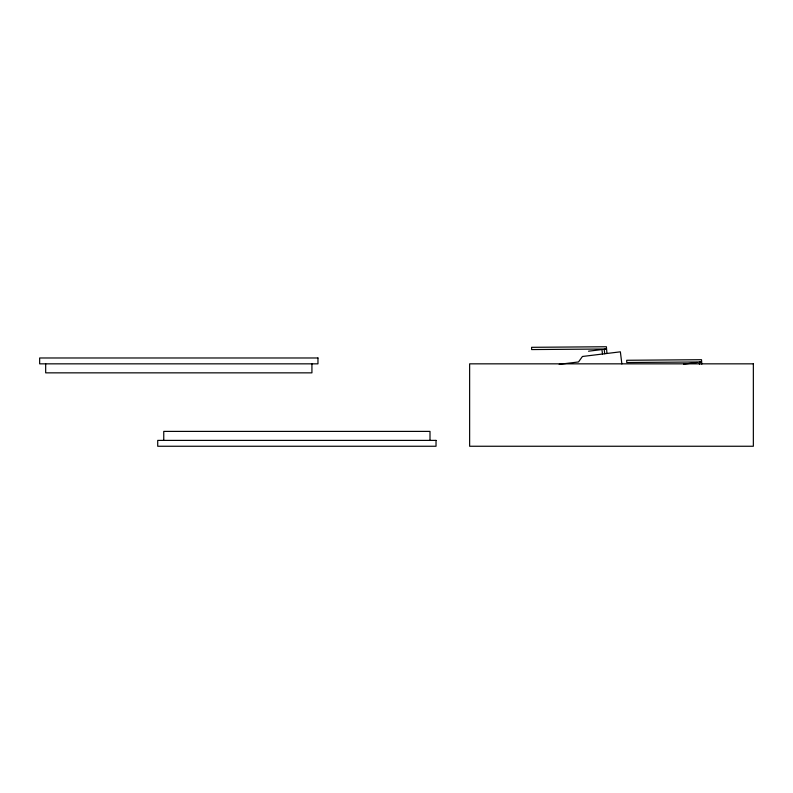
<?xml version="1.0" encoding="UTF-8"?>
<svg xmlns="http://www.w3.org/2000/svg" width="793" height="793" viewBox="0 0 793 793"><rect width="100%" height="100%" fill="white"/><g stroke="black" fill="none" stroke-linecap="round" stroke-linejoin="round"><path stroke-width="1.19" d="M588.535 351.2L601.946 349.554L602.492 354.025M559.184 364.324L578.513 361.955L582.429 356.483L620.374 351.824L621.871 363.977M683.655 364.146L697.057 362.5M701.805 364.185L701.518 359.705L626.718 360.27L626.738 362.52L701.527 361.955L699.297 362.232L699.565 364.463M606.962 353.47L606.397 346.749L531.607 347.314L531.617 349.564L606.417 348.999L604.187 349.277L604.732 353.747M430.004 440.393L430.004 431.392L163.754 431.392L163.754 440.393M311.927 363.838L311.927 372.849L45.677 372.849L45.677 363.838M317.963 357.98L39.65 357.98L39.65 363.838L317.963 363.838L317.963 357.98M753.35 363.838L469.634 363.838L469.634 446.251L753.35 446.251L753.35 363.838M436.031 440.393L157.718 440.393L157.718 446.251L436.031 446.251L436.031 440.393"/></g></svg>
